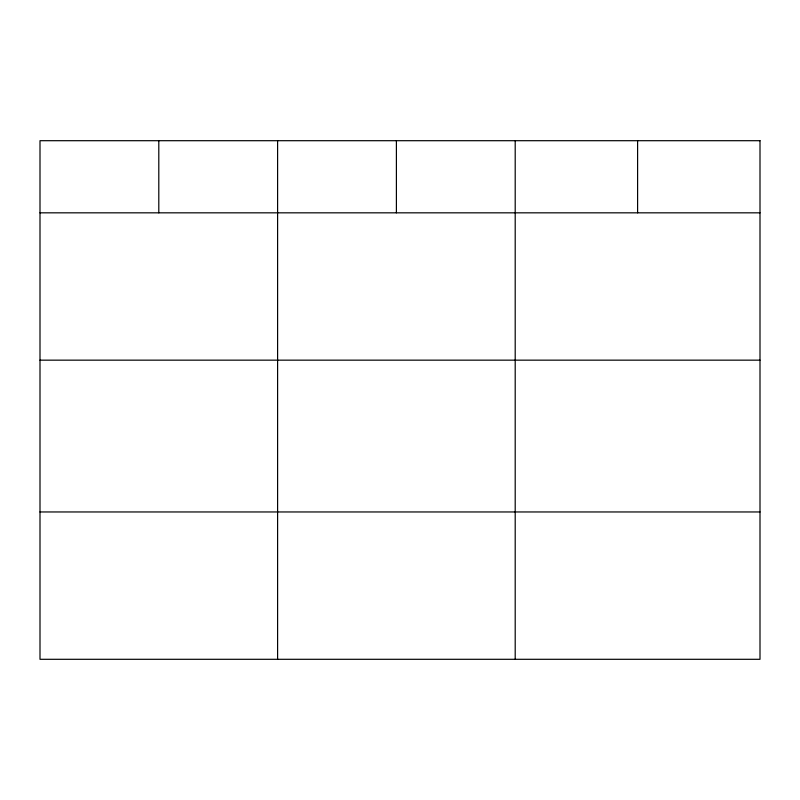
<?xml version="1.0" encoding="UTF-8"?>
<svg xmlns="http://www.w3.org/2000/svg" width="800" height="800" viewBox="0 0 800 800"><rect width="100%" height="100%" fill="white"/><g stroke="black" fill="none" stroke-linecap="round" stroke-linejoin="round"><path stroke-width="1.2" d="M40 212.83L760 212.83M40 360.16L760 360.16M40 511.96L760 511.96M637.6 140.7L637.6 212.83M515.2 140.7L515.2 659.3M396.4 140.7L396.4 212.83M277.6 140.7L277.6 659.3M158.8 140.7L158.8 212.83M760 140.7L40 140.7L40 659.3L760 659.3L760 140.7"/></g></svg>
